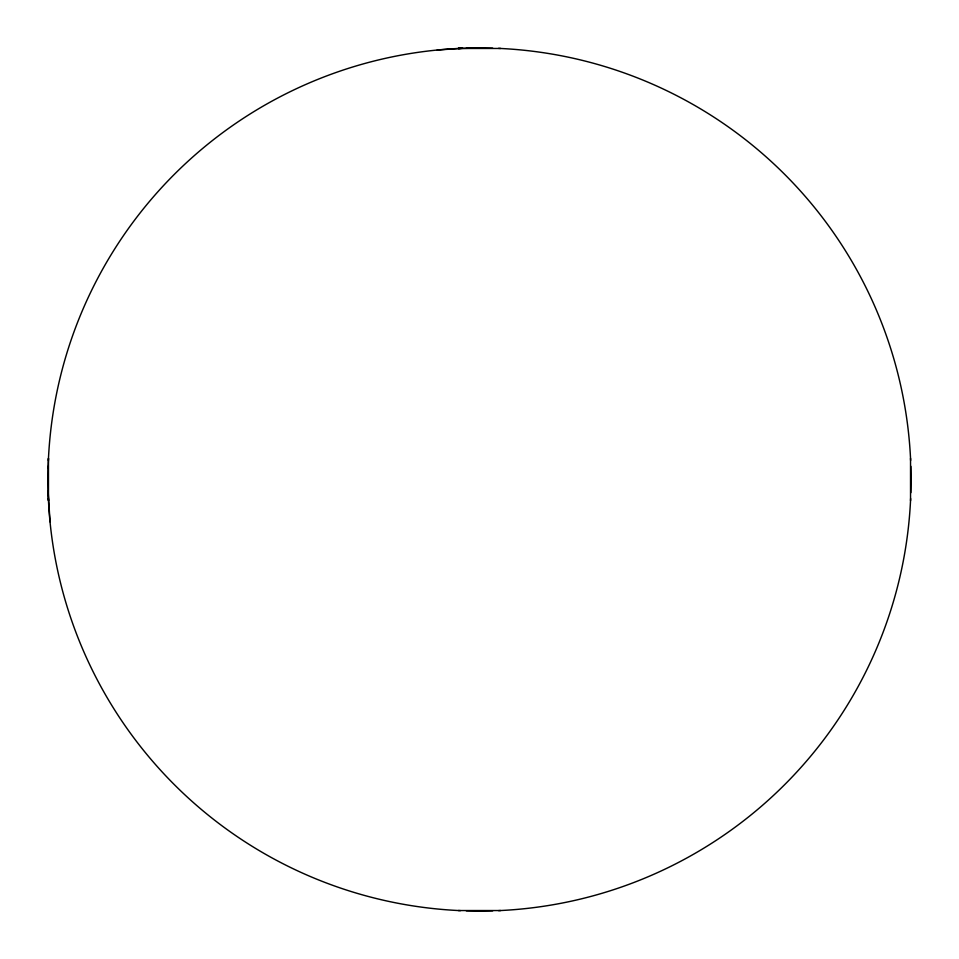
<?xml version="1.0" encoding="UTF-8"?>
<svg xmlns="http://www.w3.org/2000/svg" width="959" height="959" viewBox="0 0 959 959"><rect width="100%" height="100%" fill="white"/><g stroke="black" fill="none" stroke-linecap="round" stroke-linejoin="round"><path stroke-width="1.44" d="M910.535 500.67L910.535 458.33M48.094 468.292L48.465 458.33L48.465 500.67L48.094 490.708L50.024 521.804M437.196 50.024L462.694 48.274L458.33 48.465L485.098 47.986M458.33 48.465L500.67 48.465M500.67 910.535L458.33 910.535M910.846 466.302A431.55 431.55 0 0 1 910.846 492.698M910.63 498.572A431.55 431.55 0 0 1 498.572 910.63M492.698 910.846A431.55 431.55 0 0 1 466.302 910.846M460.428 910.63A431.55 431.55 0 0 1 48.37 498.572M48.154 492.698A431.55 431.55 0 0 1 48.154 466.302M48.37 460.428A431.55 431.55 0 0 1 460.428 48.37M466.302 48.154A431.55 431.55 0 0 1 492.698 48.154M498.572 48.37A431.55 431.55 0 0 1 910.63 460.428"/></g></svg>
